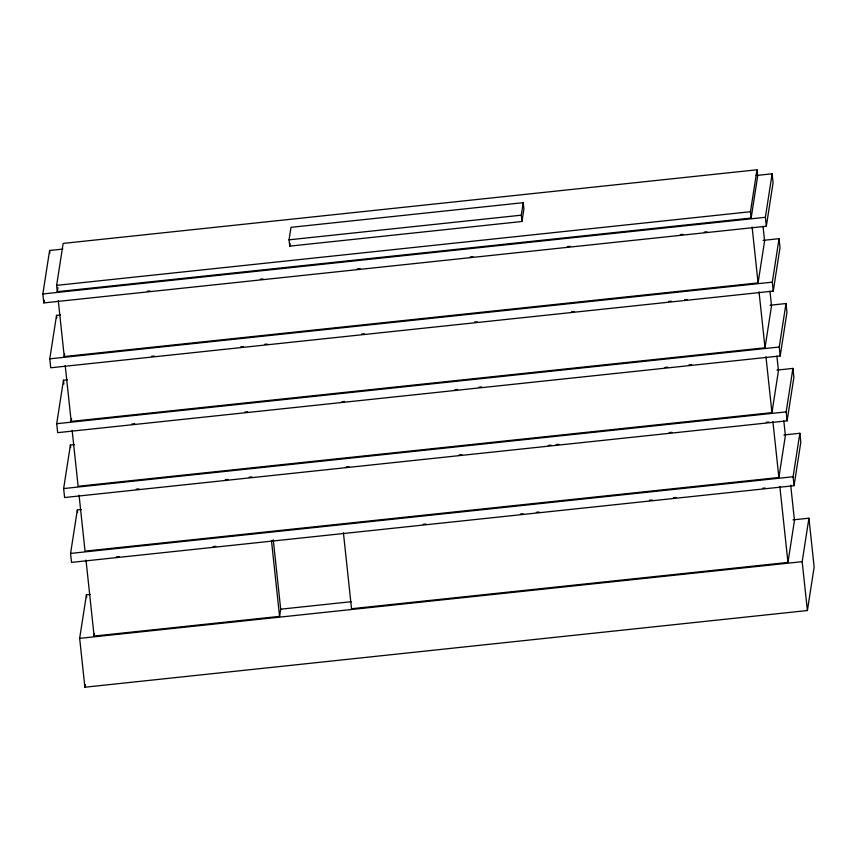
<?xml version="1.0" encoding="UTF-8"?>
<svg xmlns="http://www.w3.org/2000/svg" width="857" height="857" viewBox="0 0 857 857"><rect width="100%" height="100%" fill="white"/><g stroke="black" fill="none" stroke-linecap="round" stroke-linejoin="round"><path stroke-width="1.29" d="M756.153 175.503L772.125 173.81L773.078 182.766L766.329 226.237L43.803 302.917L42.85 293.972L49.599 250.49L62.904 249.087M43.803 302.917L44.221 300.293M56.637 285.36L63.15 243.42L756.988 169.782L757.663 176.103L751.15 218.042L57.312 291.68L56.637 285.36L750.475 211.722L756.988 169.782M57.312 291.68L57.922 287.748M763.094 240.367L779.056 238.675L780.009 247.63L773.26 291.101L50.734 367.782L49.781 358.837L56.53 315.355L60.526 314.937M763.03 226.334L764.594 240.967L758.081 282.906L64.243 356.544L64.65 353.92M770.025 305.242L785.987 303.539L786.94 312.494L780.191 355.966L57.676 432.656L56.712 423.701L63.461 380.219L67.457 379.801M769.961 291.198L771.525 305.831L765.012 347.771L71.174 421.408L71.581 418.784M776.956 370.106L792.918 368.403L793.882 377.359L787.122 420.83L64.607 497.521L63.643 488.565L70.392 445.083L74.388 444.665M783.887 434.97L799.849 433.267L800.813 442.223L794.053 485.694L71.538 562.385L70.574 553.429L77.334 509.958L81.319 509.529M793.046 519.888L808.933 518.196L814.15 567.055L807.401 610.527L84.875 687.218L79.658 638.358L86.407 594.887L90.392 594.458M84.875 687.218L85.282 684.582M273.276 539.76L280.689 609.188L279.575 616.376L94.12 636.065L94.527 633.441M289.045 239.821L290.984 227.33L523.231 202.68L523.906 209.001L521.967 221.492L289.72 246.141L289.045 239.821L521.292 215.182L523.231 202.68M289.72 246.141L290.105 243.645M766.329 226.237L765.376 217.292L772.125 173.81M773.26 291.101L772.307 282.157L779.056 238.675M780.191 355.966L779.238 347.021L785.987 303.539M72.138 430.353L78.116 486.273L771.943 412.635L778.456 370.706L776.892 356.062M787.122 420.83L786.169 411.885L792.918 368.403M79.069 495.217L85.047 551.137L778.874 477.499L785.387 435.57L783.823 420.926M794.053 485.694L793.1 476.749L799.849 433.267M343.411 532.765L351.531 608.738L787.958 562.428L794.46 520.499L790.69 485.126M807.401 610.527L802.173 561.678L808.933 518.196M42.85 293.972L765.376 217.292M147.329 291.176L149.986 290.898M260.303 279.189L262.97 278.9M357.337 268.884L359.994 268.605M470.322 256.896L472.978 256.618M567.345 246.602L570.012 246.313M680.329 234.604L682.986 234.325M704.25 232.065L706.918 231.786M49.781 358.837L772.307 282.157M151.603 356.319L154.26 356.041M240.656 346.871L243.313 346.592M264.577 344.332L267.234 344.053M361.611 334.037L364.268 333.748M474.596 322.039L477.253 321.761M571.619 311.744L574.276 311.466M668.653 301.45L671.31 301.161M684.604 299.757L687.26 299.468M56.712 423.701L779.238 347.021M131.946 424.011L134.603 423.722M244.931 412.013L247.587 411.735M341.964 401.719L344.621 401.44M454.938 389.731L457.595 389.442M478.87 387.193L481.527 386.903M664.946 367.439L667.614 367.16M688.878 364.9L691.535 364.621M63.643 488.565L786.169 411.885M136.22 489.154L138.877 488.876M225.273 479.706L227.941 479.417M249.205 477.167L251.862 476.878M346.228 466.861L348.895 466.583M459.213 454.874L461.869 454.596M548.266 445.426L550.922 445.147M556.247 444.579L558.903 444.301M669.221 432.592L671.888 432.303M766.254 422.287L768.911 422.008M70.574 553.429L793.1 476.749M116.466 556.846L119.112 556.568M213.168 546.584L215.825 546.305M423.251 524.291L425.908 524.013M520.381 513.986L523.038 513.707M536.343 512.293L538.999 512.004M649.435 500.284L652.102 500.006M673.388 497.746L676.055 497.467M762.537 488.286L765.194 487.997M280.689 609.188L351.338 601.689M79.658 638.358L802.173 561.678M750.475 211.722L751.15 218.042M752.103 226.987L758.081 282.906M759.034 291.851L765.012 347.771M765.965 356.716L771.943 412.635M772.907 421.58L778.874 477.499M779.838 486.444L787.958 562.428M521.292 215.182L521.967 221.492M271.455 540.403L279.575 616.376M58.276 300.625L64.243 356.544M65.207 365.489L71.174 421.408M86 560.082L94.12 636.065M49.599 250.49L49.877 253.051M56.53 315.355L56.808 317.915M63.461 380.219L63.879 384.065M70.392 445.083L70.67 447.643M77.334 509.958L77.601 512.507M86.407 594.887L86.686 597.522"/></g></svg>
